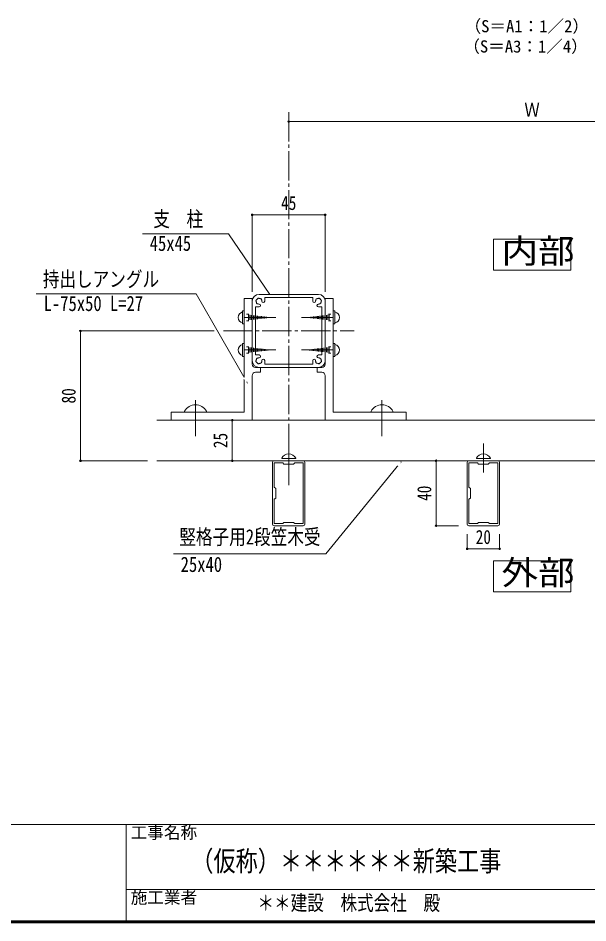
# Model space of a CAD drawing. Units: millimetres at full size; details may follow other scales. Extents: x -1601 to 1601, y -1131 to 1131.
# Drawn here: x 311 to 1013, y -1131 to -16 of the extents above; entities that cross this region are included whole.
import ezdxf
from ezdxf.enums import TextEntityAlignment as Align

# ---------------------------------------------------------------- set-up
doc = ezdxf.new("R2010")
doc.units = ezdxf.units.MM
doc.header["$LTSCALE"] = 4
doc.header["$PDMODE"] = 32
doc.header["$PDSIZE"] = 2
doc.linetypes.add('CHAIN2', pattern=[12, 9, -1, 1, -1])
for name, color, linetype, lineweight in [('0-0_0', 7, 'Continuous', 18), ('0-2_1手摺寸法', 3, 'Continuous', 18), ('0-5_2躯体線', 4, 'Continuous', 9), ('0-7_3中心線', 2, 'CHAIN2', 18), ('0-8_41ｱﾙﾐ', 6, 'Continuous', 18), ('0-A_4アルミ', 6, 'Continuous', 18), ('1-1_P4-12', 7, 'Continuous', 18), ('1-2_WAKU', 7, 'Continuous', 18)]:
    doc.layers.add(name, color=color, linetype=linetype, lineweight=lineweight)
doc.layers.add('1-0_MOJI', color=6, linetype='Continuous')
doc.styles.add('ＭＳ ゴシック', font='')
doc.styles.get('ＭＳ ゴシック').set_extended_font_data('MS Gothic')

msp = doc.modelspace()

# ---------------------------------------------------------------- linework, layer by layer
at = {"layer": '0-0_0'}
for points in [[(593.36, -466.024), (530.295, -356.105), (333.145, -356.105)], [(783.795, -561.768), (690.265, -676.412), (502.458, -676.412)]]:
    msp.add_lwpolyline(points, dxfattribs=at)
at = {"layer": '0-2_1手摺寸法'}
for p, q in [((644.36, -143.75), (644.36, -143.906)), ((1244.36, -143.906), (644.36, -143.906)), ((648.96, -143.906), (1239.76, -143.906)), ((599.36, -353.668), (599.36, -258.722)), ((599.36, -258.722), (689.36, -258.722)), ((684.76, -258.722), (603.96, -258.722)), ((689.36, -353.668), (689.36, -258.722)), ((552.246, -401.768), (387.587, -401.768)), ((387.587, -561.768), (387.587, -401.768)), ((387.587, -406.368), (387.587, -557.168)), ((599.349, -511.768), (574.715, -511.768)), ((574.715, -561.768), (574.715, -511.768)), ((574.715, -516.368), (574.715, -557.168)), ((470.035, -561.768), (387.587, -561.768)), ((599.349, -561.768), (574.715, -561.768)), ((859.86, -561.768), (826.048, -561.768)), ((826.048, -641.768), (826.048, -561.768)), ((826.048, -566.368), (826.048, -637.168)), ((853.86, -641.768), (826.048, -641.768)), ((864.36, -652.268), (864.36, -670.279)), ((904.36, -652.268), (904.36, -670.279)), ((904.36, -670.279), (864.36, -670.279)), ((868.96, -670.279), (899.76, -670.279))]:
    msp.add_line(p, q, dxfattribs=at)
for p in [(644.36, -143.906), (599.36, -258.722), (689.36, -258.722), (387.587, -401.768), (574.715, -511.768), (387.587, -561.768), (574.715, -561.768), (826.048, -561.768), (826.048, -641.768), (864.36, -670.279), (904.36, -670.279)]:
    msp.add_point(p, dxfattribs=at)
at = {"layer": '0-5_2躯体線'}
for p, q in [((587.36, -377.196), (587.36, -393.196)), ((589.36, -377.196), (587.36, -377.196)), ((699.36, -377.196), (701.36, -377.196)), ((701.36, -377.196), (701.36, -393.196)), ((589.36, -385.196), (628.448, -385.196)), ((595.36, -381.196), (592.36, -381.196)), ((595.36, -389.196), (592.36, -389.196)), ((594.684, -381.96), (594.684, -388.432)), ((596.284, -382.14), (596.284, -388.252)), ((597.884, -382.32), (597.884, -388.072)), ((599.484, -382.5), (599.484, -387.893)), ((601.084, -382.679), (601.084, -387.713)), ((602.684, -382.859), (602.684, -387.533)), ((604.284, -383.039), (604.284, -387.354)), ((605.884, -383.218), (605.884, -387.174)), ((607.484, -383.398), (607.484, -386.994)), ((609.084, -383.578), (609.084, -386.814)), ((610.684, -383.758), (610.684, -386.634)), ((612.284, -383.938), (612.284, -386.454)), ((613.884, -384.118), (613.884, -386.275)), ((615.484, -384.297), (615.484, -386.095)), ((617.084, -384.477), (617.084, -385.915)), ((618.684, -384.657), (618.684, -385.736)), ((620.284, -384.836), (620.284, -385.556)), ((621.884, -385.016), (621.884, -385.376)), ((699.36, -385.196), (660.271, -385.196)), ((666.835, -385.016), (666.835, -385.376)), ((668.435, -384.836), (668.435, -385.556)), ((670.035, -384.657), (670.035, -385.736)), ((671.635, -384.477), (671.635, -385.915)), ((673.235, -384.297), (673.235, -386.095)), ((674.835, -384.118), (674.835, -386.275)), ((676.435, -383.938), (676.435, -386.454)), ((678.035, -383.758), (678.035, -386.634)), ((679.635, -383.578), (679.635, -386.814)), ((681.235, -383.398), (681.235, -386.994)), ((682.835, -383.218), (682.835, -387.174)), ((684.435, -383.039), (684.435, -387.354)), ((686.035, -382.859), (686.035, -387.533)), ((687.635, -382.679), (687.635, -387.713)), ((689.235, -382.5), (689.235, -387.893)), ((690.835, -382.32), (690.835, -388.072)), ((692.435, -382.14), (692.435, -388.252)), ((693.36, -381.196), (696.36, -381.196)), ((693.36, -389.196), (696.36, -389.196)), ((694.035, -381.96), (694.035, -388.432)), ((589.36, -393.196), (587.36, -393.196)), ((699.36, -393.196), (701.36, -393.196)), ((587.36, -417.196), (587.36, -433.196)), ((589.36, -417.196), (587.36, -417.196)), ((595.36, -421.196), (592.36, -421.196)), ((594.684, -421.96), (594.684, -428.432)), ((596.284, -422.14), (596.284, -428.252)), ((597.884, -422.32), (597.884, -428.072)), ((599.484, -422.5), (599.484, -427.893)), ((601.084, -422.679), (601.084, -427.713)), ((602.684, -422.859), (602.684, -427.533)), ((604.284, -423.039), (604.284, -427.354)), ((605.884, -423.218), (605.884, -427.174)), ((607.484, -423.398), (607.484, -426.994)), ((609.084, -423.578), (609.084, -426.814)), ((679.635, -423.578), (679.635, -426.814)), ((681.235, -423.398), (681.235, -426.994)), ((682.835, -423.218), (682.835, -427.174)), ((684.435, -423.039), (684.435, -427.354)), ((686.035, -422.859), (686.035, -427.533)), ((687.635, -422.679), (687.635, -427.713)), ((689.235, -422.5), (689.235, -427.893)), ((690.835, -422.32), (690.835, -428.072)), ((692.435, -422.14), (692.435, -428.252)), ((693.36, -421.196), (696.36, -421.196)), ((694.035, -421.96), (694.035, -428.432)), ((699.36, -417.196), (701.36, -417.196)), ((701.36, -417.196), (701.36, -433.196)), ((589.36, -433.196), (587.36, -433.196)), ((589.36, -425.196), (628.448, -425.196)), ((595.36, -429.196), (592.36, -429.196)), ((610.684, -423.758), (610.684, -426.634)), ((612.284, -423.938), (612.284, -426.454)), ((613.884, -424.118), (613.884, -426.275)), ((615.484, -424.297), (615.484, -426.095)), ((617.084, -424.477), (617.084, -425.915)), ((618.684, -424.657), (618.684, -425.736)), ((620.284, -424.836), (620.284, -425.556)), ((621.884, -425.016), (621.884, -425.376)), ((699.36, -425.196), (660.271, -425.196)), ((666.835, -425.016), (666.835, -425.376)), ((668.435, -424.836), (668.435, -425.556)), ((670.035, -424.657), (670.035, -425.736)), ((671.635, -424.477), (671.635, -425.915)), ((673.235, -424.297), (673.235, -426.095)), ((674.835, -424.118), (674.835, -426.275)), ((676.435, -423.938), (676.435, -426.454)), ((678.035, -423.758), (678.035, -426.634)), ((693.36, -429.196), (696.36, -429.196)), ((699.36, -433.196), (701.36, -433.196)), ((529.36, -531.649), (529.36, -487.136)), ((759.36, -531.649), (759.36, -487.136)), ((515.86, -500.768), (515.86, -501.768)), ((542.86, -500.768), (542.86, -501.768)), ((745.86, -500.768), (745.86, -501.768)), ((772.86, -500.768), (772.86, -501.768)), ((515.86, -501.768), (542.86, -501.768)), ((772.86, -501.768), (745.86, -501.768)), ((644.36, -540.663), (644.36, -576.274)), ((884.36, -540.663), (884.36, -576.274)), ((635.72, -558.528), (635.72, -559.168)), ((635.72, -559.168), (653, -559.168)), ((653, -558.528), (653, -559.168)), ((875.72, -558.528), (875.72, -559.168)), ((875.72, -559.168), (893, -559.168)), ((893, -558.528), (893, -559.168))]:
    msp.add_line(p, q, dxfattribs=at)
for centre, radius, start, end in [((588.938, -385.196), 6.981, 103.067, 256.933), ((699.781, -385.196), 6.981, 283.067, 76.933), ((588.938, -425.196), 6.981, 103.067, 256.933), ((699.781, -425.196), 6.981, 283.067, 76.933), ((529.36, -508.158), 15.391, 28.699, 151.301), ((759.36, -508.158), 15.391, 28.699, 151.301), ((644.36, -563.258), 9.85, 28.699, 151.301), ((884.36, -563.258), 9.85, 28.699, 151.301)]:
    msp.add_arc(centre, radius, start, end, dxfattribs=at)
at = {"layer": '0-7_3中心線'}
for p, q in [((644.36, -132.25), (644.36, -591.768)), ((563.746, -401.768), (724.973, -401.768))]:
    msp.add_line(p, q, dxfattribs=at)
at = {"layer": '0-8_41ｱﾙﾐ'}
for p, q in [((599.36, -361.768), (599.36, -442.587)), ((599.36, -365.168), (599.36, -438.368)), ((673.96, -360.768), (673.96, -365.168)), ((689.36, -361.768), (689.36, -442.587)), ((689.36, -365.168), (689.36, -438.368)), ((607.76, -372.168), (603.36, -372.168)), ((603.36, -372.168), (603.36, -431.368)), ((680.96, -372.168), (685.36, -372.168)), ((685.36, -372.168), (685.36, -431.368)), ((607.76, -431.368), (603.36, -431.368)), ((680.96, -431.368), (685.36, -431.368)), ((614.76, -442.768), (614.76, -438.368)), ((673.96, -442.768), (614.76, -442.768)), ((673.96, -442.768), (673.96, -438.368)), ((680.96, -446.768), (607.76, -446.768)), ((481.535, -511.768), (1404.36, -511.768)), ((481.535, -561.768), (1404.36, -561.768)), ((624.36, -639.768), (624.36, -563.768)), ((662.36, -561.768), (626.36, -561.768)), ((626.36, -594.368), (626.36, -564.368)), ((636.96, -564.368), (626.36, -564.368)), ((636.96, -564.368), (638.36, -565.768)), ((650.36, -565.768), (638.36, -565.768)), ((650.36, -565.768), (651.76, -564.368)), ((662.36, -564.368), (651.76, -564.368)), ((662.36, -564.368), (662.36, -639.168)), ((664.36, -563.768), (664.36, -639.768)), ((864.36, -639.768), (864.36, -563.768)), ((902.36, -561.768), (866.36, -561.768)), ((866.36, -594.368), (866.36, -564.368)), ((876.96, -564.368), (866.36, -564.368)), ((876.96, -564.368), (878.36, -565.768)), ((890.36, -565.768), (878.36, -565.768)), ((890.36, -565.768), (891.76, -564.368)), ((902.36, -564.368), (891.76, -564.368)), ((902.36, -564.368), (902.36, -639.168)), ((904.36, -563.768), (904.36, -639.768)), ((626.36, -594.368), (628.36, -595.768)), ((628.36, -607.768), (628.36, -595.768)), ((866.36, -594.368), (868.36, -595.768)), ((868.36, -607.768), (868.36, -595.768)), ((628.36, -607.768), (626.36, -609.168)), ((626.36, -639.168), (626.36, -609.168)), ((868.36, -607.768), (866.36, -609.168)), ((866.36, -639.168), (866.36, -609.168)), ((636.96, -639.168), (626.36, -639.168)), ((662.36, -641.768), (626.36, -641.768)), ((636.96, -639.168), (638.36, -637.768)), ((650.36, -637.768), (638.36, -637.768)), ((650.36, -637.768), (651.76, -639.168)), ((662.36, -639.168), (651.76, -639.168)), ((876.96, -639.168), (866.36, -639.168)), ((902.36, -641.768), (866.36, -641.768)), ((876.96, -639.168), (878.36, -637.768)), ((890.36, -637.768), (878.36, -637.768)), ((890.36, -637.768), (891.76, -639.168)), ((902.36, -639.168), (891.76, -639.168))]:
    msp.add_line(p, q, dxfattribs=at)
for points in [[(599.36, -456.949), (599.36, -511.768), (499.36, -511.768)], [(603.54, -446.768), (609.36, -446.768), (609.36, -452.768), (603.54, -452.768)], [(685.178, -446.768), (679.36, -446.768), (679.36, -452.768), (685.178, -452.768)], [(689.36, -456.949), (689.36, -511.768), (789.36, -511.768)]]:
    msp.add_lwpolyline(points, dxfattribs=at)
for centre, radius, start, end in [((607.76, -365.168), 8.4, 90, 180), ((680.96, -365.168), 8.4, 0, 90), ((604.862, -364.392), 1, 165, 232.976), ((604.862, -364.392), 1, 97.024, 165), ((607.76, -365.168), 3.5, 180.359, 195), ((607.76, -365.168), 3.5, 195, 209.641), ((605.638, -367.289), 1, 157.024, 225), ((607.76, -365.168), 3.5, 135, 149.641), ((607.76, -365.168), 3.5, 120.359, 135), ((606.983, -362.27), 1, 105, 172.976), ((606.983, -362.27), 1, 37.024, 105), ((607.76, -365.168), 3.5, 75, 89.641), ((607.76, -365.168), 3.5, 60.359, 75), ((607.76, -365.168), 3.5, 15, 29.641), ((607.76, -365.168), 3.5, 0.359, 15), ((613.01, -365.168), 1.75, 180, 0), ((675.71, -365.168), 1.75, 180, 0), ((680.96, -365.168), 3.5, 165, 179.641), ((680.96, -365.168), 3.5, 150.359, 165), ((678.838, -363.046), 1, 135, 202.976), ((678.838, -363.046), 1, 67.024, 135), ((680.96, -365.168), 3.5, 105, 119.641), ((680.96, -365.168), 3.5, 90.359, 105), ((681.736, -362.27), 1, 75, 142.976), ((681.736, -362.27), 1, 7.024, 75), ((680.96, -365.168), 3.5, 45, 59.641), ((680.96, -365.168), 3.5, 30.359, 45), ((683.081, -367.289), 1, 315, 22.976), ((683.857, -364.392), 1, 15, 82.976), ((680.96, -365.168), 3.5, 330.359, 345), ((680.96, -365.168), 3.5, 345, 359.641), ((683.857, -364.392), 1, 307.024, 15), ((605.638, -367.289), 1, 225, 292.976), ((607.76, -365.168), 3.5, 240.359, 255), ((607.76, -365.168), 3.5, 255, 270), ((607.76, -370.418), 1.75, 270, 90), ((680.96, -370.418), 1.75, 90, 270), ((680.96, -365.168), 3.5, 270, 285), ((680.96, -365.168), 3.5, 285, 299.641), ((683.081, -367.289), 1, 247.024, 315), ((607.76, -433.118), 1.75, 270, 90), ((680.96, -433.118), 1.75, 90, 270), ((603.54, -442.587), 4.181, 180, 270), ((607.76, -438.368), 8.4, 180, 270), ((604.862, -439.144), 1, 127.024, 195), ((604.862, -439.144), 1, 195, 262.976), ((607.76, -438.368), 3.5, 165, 179.641), ((607.76, -438.368), 3.5, 150.359, 165), ((605.638, -436.246), 1, 135, 202.976), ((607.76, -438.368), 3.5, 210.359, 225), ((605.638, -436.246), 1, 67.024, 135), ((607.76, -438.368), 3.5, 225, 239.641), ((606.983, -441.266), 1, 187.024, 255), ((607.76, -438.368), 3.5, 105, 119.641), ((606.983, -441.266), 1, 255, 322.976), ((607.76, -438.368), 3.5, 90, 105), ((607.76, -438.368), 3.5, 270.359, 285), ((607.76, -438.368), 3.5, 285, 299.641), ((609.881, -440.489), 1, 247.024, 315), ((609.881, -440.489), 1, 315, 22.976), ((607.76, -438.368), 3.5, 330.359, 345), ((607.76, -438.368), 3.5, 345, 359.641), ((613.01, -438.368), 1.75, 0, 180), ((675.71, -438.368), 1.75, 0, 180), ((680.96, -438.368), 3.5, 180.359, 195), ((680.96, -438.368), 3.5, 195, 209.641), ((678.838, -440.489), 1, 157.024, 225), ((678.838, -440.489), 1, 225, 292.976), ((680.96, -438.368), 3.5, 240.359, 255), ((680.96, -438.368), 3.5, 255, 269.641), ((681.736, -441.266), 1, 217.024, 285), ((680.96, -438.368), 3.5, 75, 90), ((680.96, -438.368), 8.4, 270, 0), ((680.96, -438.368), 3.5, 60.359, 75), ((681.736, -441.266), 1, 285, 352.976), ((683.081, -436.246), 1, 45, 112.976), ((680.96, -438.368), 3.5, 300.359, 315), ((680.96, -438.368), 3.5, 315, 329.641), ((683.081, -436.246), 1, 337.024, 45), ((683.857, -439.144), 1, 277.024, 345), ((680.96, -438.368), 3.5, 15, 29.641), ((680.96, -438.368), 3.5, 0.359, 15), ((683.857, -439.144), 1, 345, 52.976), ((685.178, -442.587), 4.181, 270, 0), ((603.54, -456.949), 4.181, 90, 180), ((685.178, -456.949), 4.181, 0, 90), ((626.36, -563.768), 2, 90, 180), ((662.36, -563.768), 2, 0, 90), ((866.36, -563.768), 2, 90, 180), ((902.36, -563.768), 2, 0, 90), ((626.36, -639.768), 2, 180, 270), ((662.36, -639.768), 2, 270, 0), ((866.36, -639.768), 2, 180, 270), ((902.36, -639.768), 2, 270, 0)]:
    msp.add_arc(centre, radius, start, end, dxfattribs=at)
at = {"layer": '0-A_4アルミ'}
for p, q in [((589.36, -361.768), (599.36, -361.768)), ((589.36, -361.768), (589.36, -501.768)), ((699.36, -361.768), (689.36, -361.768)), ((699.36, -361.768), (699.36, -501.768)), ((499.36, -501.768), (499.36, -511.768)), ((589.36, -501.768), (499.36, -501.768)), ((699.36, -501.768), (789.36, -501.768)), ((789.36, -501.768), (789.36, -511.768))]:
    msp.add_line(p, q, dxfattribs=at)
at = {"layer": '1-1_P4-12'}
msp.add_line((896.696, -288.723), (896.696, -326.734), dxfattribs=at)
msp.add_lwpolyline([(896.696, -326.733), (992.022, -326.733), (992.022, -288.723), (896.696, -288.723)], dxfattribs=at)
msp.add_lwpolyline([(896.696, -723.067), (992.022, -723.067), (992.022, -685.056), (896.696, -685.056)], close=True, dxfattribs=at)
at = {"layer": '1-2_WAKU'}
for p, q in [((-1600, -1010), (1600, -1010)), ((444, -1010), (444, -1130)), ((444, -1090), (1452, -1090)), ((-1601.2, -1131.2), (1601.2, -1131.2)), ((-1600.6, -1130.6), (1600.6, -1130.6)), ((-1600, -1130), (1600, -1130)), ((-1599.4, -1129.4), (1599.4, -1129.4)), ((-1598.8, -1128.8), (1598.8, -1128.8))]:
    msp.add_line(p, q, dxfattribs=at)

# ---------------------------------------------------------------- texts
at = {"layer": '0-0_0', "style": 'ＭＳ ゴシック'}
for s, p in [('（S＝A1：1／2）', (861.163, -38.328)), ('（S＝A3：1／4）', (859.64, -63.235))]:
    msp.add_text(s, height=15.01, dxfattribs=at).set_placement(p, align=Align.BOTTOM_LEFT)
at = {"layer": '0-0_0', "style": 'ＭＳ ゴシック', "width": 0.8}
for s, height, p in [('支\u3000柱', 18.77, (477.401, -278.854)), ('45x45', 18.77, (472.968, -308.786)), ('持出しアングル', 18.77, (341.177, -352.962)), ('L-75x50 L=27', 18.77, (342.213, -382.894)), ('竪格子用2段笠木受', 18.77, (509.498, -670.534)), ('25x40', 18.77, (511.124, -704.39)), ('（仮称）＊＊＊＊＊＊新築工事', 25.02, (524.244, -1075.027)), ('＊＊建設\u3000株式会社\u3000殿', 18.77, (605.728, -1121.482))]:
    msp.add_text(s, height=height, dxfattribs=at).set_placement(p, align=Align.BOTTOM_LEFT)
at = {"layer": '0-2_1手摺寸法', "color": 7, "style": 'ＭＳ ゴシック', "width": 0.8}
for s, p in [('Ｗ', (934.939, -143.087)), ('45', (634.939, -257.903)), ('20', (874.939, -669.46))]:
    msp.add_text(s, height=17.27, dxfattribs=at).set_placement(p, align=Align.BOTTOM_LEFT)
for s, p in [('80', (386.768, -491.189)), ('25', (573.896, -546.189)), ('40', (825.23, -611.189))]:
    msp.add_text(s, height=17.27, rotation=90, dxfattribs=at).set_placement(p, align=Align.BOTTOM_LEFT)
at = {"layer": '1-0_MOJI', "style": 'ＭＳ ゴシック'}
for s, p in [('工事名称', (449.508, -1031.842)), ('施工業者', (449.508, -1111.842))]:
    msp.add_text(s, height=15.01, dxfattribs=at).set_placement(p, align=Align.BOTTOM_LEFT)
at = {"layer": '1-1_P4-12', "style": 'ＭＳ ゴシック', "width": 1.1}
for s, p in [('内部', (906.756, -327.197)), ('外部', (906.756, -723.53))]:
    msp.add_text(s, height=30.03, dxfattribs=at).set_placement(p, align=Align.BOTTOM_LEFT)

# ---------------------------------------------------------------- wipeouts: each hides what was drawn before it
msp.add_wipeout([(615.484, -351.05), (617.777, -349.481), (621.078, -356.768), (621.078, -356.768)])

# ---------------------------------------------------------------- next in the draw order: linework, layer by layer
at = {"layer": '0-0_0'}
msp.add_lwpolyline([(621.078, -356.768), (569.934, -281.996), (463.9, -281.996)], dxfattribs=at)
msp.add_solid([(615.484, -351.05), (615.484, -351.05), (615.484, -351.05)], dxfattribs=at)
at = {"layer": '0-8_41ｱﾙﾐ'}
for p, q in [((680.96, -356.768), (607.76, -356.768)), ((614.76, -360.768), (614.76, -365.168)), ((673.96, -360.768), (614.76, -360.768))]:
    msp.add_line(p, q, dxfattribs=at)
for start, end in [(45, 112.976), (337.024, 45)]:
    msp.add_arc((609.881, -363.046), 1, start, end, dxfattribs=at)

# ---------------------------------------------------------------- next in the draw order: wipeouts: each hides what was drawn before it
for points in [[(588.234, -459.882), (590.644, -458.499), (593.36, -466.024), (593.36, -466.024)], [(779.891, -568.751), (777.738, -566.994), (783.795, -561.768), (783.795, -561.768)]]:
    msp.add_wipeout(points)

doc.saveas('drawing.dxf')
